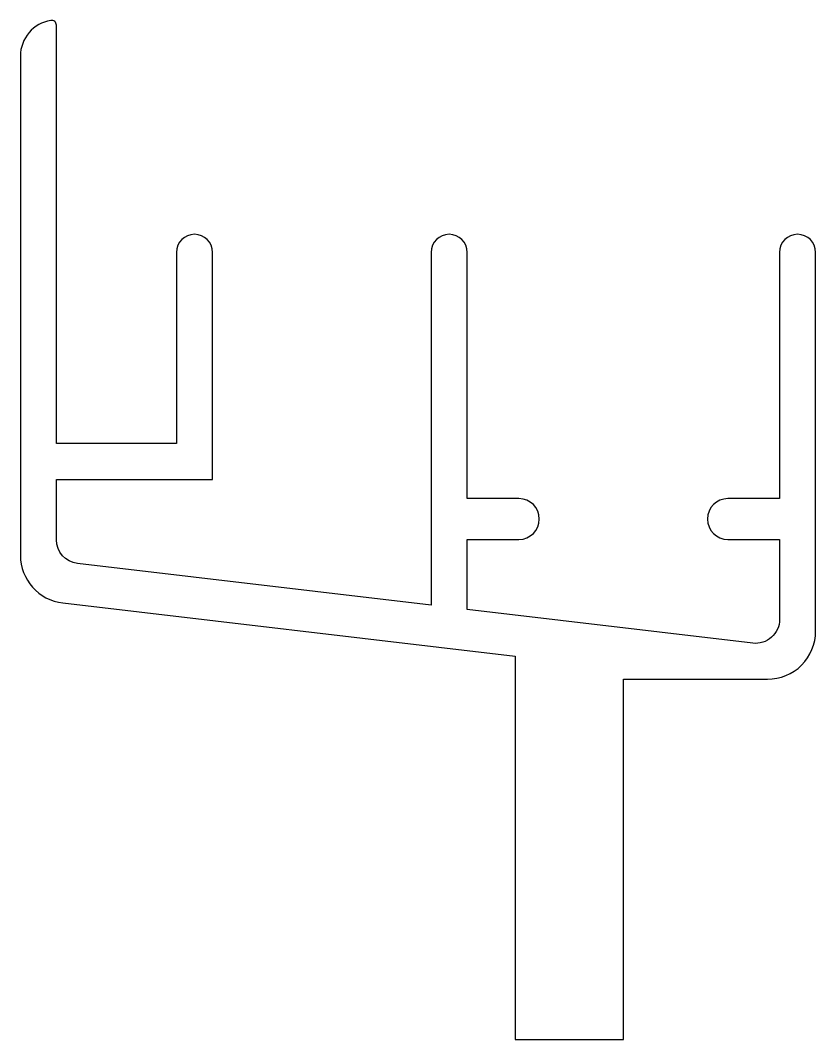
# Model space of a CAD drawing. Extents: x 722.8 to 755.9, y 516.4 to 558.8.
import ezdxf

# ---------------------------------------------------------------- set-up
doc = ezdxf.new("R2010")
doc.units = 0
doc.layers.get('0').update_dxf_attribs({"linetype": 'CONTINUOUS'})

msp = doc.modelspace()

# ---------------------------------------------------------------- linework, layer by layer
msp.add_lwpolyline([(724.319, 539.697), (730.819, 539.697), (730.819, 549.147, 1), (729.319, 549.147), (729.319, 541.197), (724.319, 541.197), (724.319, 558.601, 0.460212), (724.088, 558.799, 0.369664), (722.819, 557.317), (722.819, 536.541, 0.380229), (724.585, 534.554), (743.419, 532.333), (743.419, 516.379), (747.919, 516.379), (747.919, 531.379), (753.919, 531.379, 0.414214), (755.919, 533.379), (755.919, 549.147, 1), (754.419, 549.147), (754.419, 538.897), (752.269, 538.897, 1), (752.269, 537.197), (754.419, 537.197), (754.419, 533.872, -0.449034), (753.302, 532.879), (741.419, 534.281), (741.419, 537.197), (743.569, 537.197, 1), (743.569, 538.897), (741.419, 538.897), (741.419, 549.147, 1), (739.919, 549.147), (739.919, 534.457), (725.202, 536.193, -0.380229), (724.319, 537.186)], format="xyb", close=True)

doc.saveas('drawing.dxf')
